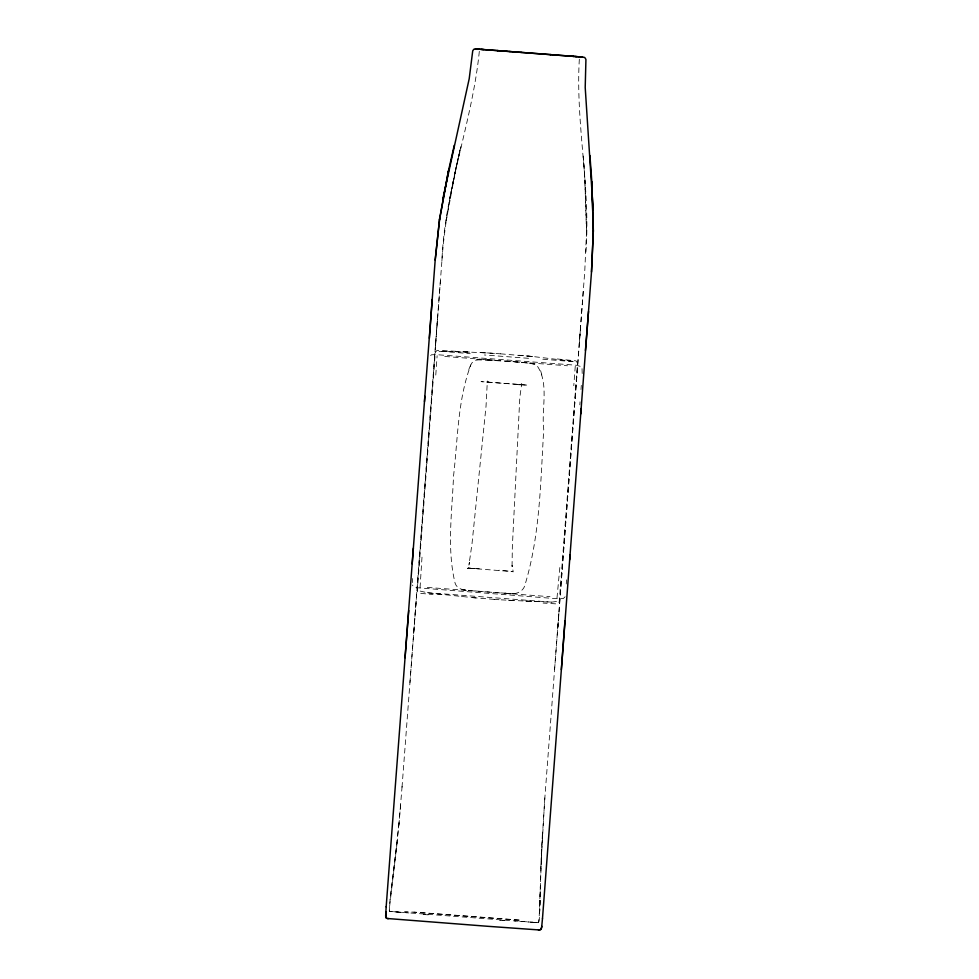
<?xml version="1.0" encoding="UTF-8"?>
<svg xmlns="http://www.w3.org/2000/svg" width="979" height="979" viewBox="0 0 979 979"><rect width="100%" height="100%" fill="white"/><g stroke="black" fill="none" stroke-linecap="round" stroke-linejoin="round"><path stroke-width="0.73" stroke-dasharray="4.89 3.67" d="M479.318 51.336C472.355 122.02 444.723 189.424 441.921 260.842L401.794 790.212M400.619 804.958L397.107 843.078L389.275 906.664L389.654 911.425L538.34 922.695L539.441 917.923L540.322 886.068M540.004 900.264L539.723 911.376L541.338 853.027L544.899 797.126M586.568 230.665L586.519 231.582L584.855 180.699L586.568 230.665L584.744 271.66L544.605 801.042L540.653 871.09L540.702 870.392M585.919 252.08C590.778 187.54 575.432 123.342 579.348 58.911M542.378 834.035L539.001 921.435L538.34 922.695L514.318 920.921M440.415 280.496L435.471 346.236M435.777 375.067L437.123 355.732M554.603 669.306L558.96 612.046L557.724 627.796M409.944 682.596L437.564 317.82M583.251 291.363L557.859 627.368M559.829 567.526L556.672 601.436L551.715 602.158L524.193 601.057L539.294 601.657M575.26 366.244L573.78 385.714M566.241 583.973L566.56 579.813M579.825 404.804L580.045 401.855M580.988 389.569L581.306 385.347M412.343 582.578L412.648 578.528M416.099 601.804L413.456 635.775M579.238 344.29L580.449 328.809M582.199 373.537L581.979 366.892L576.594 365.265L435.851 354.618L431.445 354.79L429.646 356.589M402.1 786.308L398.82 825.921M421.998 557.173L419.844 590.998L428.386 592.98L475.904 597.949M397.193 842.099L389.189 910.042L389.654 911.425L408.879 912.917M441.908 260.818C444.613 222.294 451.845 184.285 460.864 146.789L454.782 173.638L460.35 148.27M446.289 220.042L446.191 220.948L455.516 170.909L449.753 198.823L455.039 172.512M399.028 823.168L389.997 899.872M488.9 359.942C482.831 359.709 473.934 357.604 470.838 364.824C457.597 400.203 457.854 439.081 453.51 476.21C452.188 511.625 446.657 548.252 455.088 583.141C457.266 590.153 465.637 590.264 471.584 590.655L467.375 590.202L472.135 590.692M467.901 568.236L470.422 568.236L467.142 568.212L474.913 568.456L467.864 568.309L468.549 568.212C466.616 569.399 468.953 567.086 469.467 562.252L469.063 564.234L472 543.834L486.025 406.273L487.346 380.966L488.276 382.226M468.794 369.426L470.838 364.824M565.103 596.774L563.304 598.597L555.742 598.634L418.18 587.828L413.848 586.996L412.33 585.026M520.608 384.674L521.721 383.56L519.812 397.584L512.347 546.894L512.066 565.348L513.216 571.858L512.078 571.516L512.727 571.626C514.489 572.042 502.998 570.206 498.984 570.231M467.375 568.383L469.014 568.126M505.702 593.237C513.645 595.134 523.569 593.176 525.331 583.704C540.237 533.836 540.567 480.922 543.749 429.353C541.142 409.026 549.782 382.128 536.296 364.69C520.632 360.859 503.965 361.802 487.958 359.868M439.081 351.473L470.544 352.122L455.419 351.583M476.675 359.819L498.348 360.615M446.828 351.326L440.734 351.277M444.784 351.326L442.973 351.326L470.189 353.713M514.709 593.543L505.14 593.188M480.004 591.353L471.107 590.618M463.104 351.816L487.726 352.954M531.634 601.387L500.318 599.797M468.329 568.126L512.727 571.626L512.078 571.516M481.301 352.624L494.444 353.395M513.461 600.568L507.036 600.225L514.795 600.665M542.807 359.207L573.914 361.704M551.715 602.158L424.592 592.442M487.432 352.929L500.612 353.835M474.374 568.444L481.68 568.921M506.18 593.274L497.259 592.65M519.115 920.015L413.872 912.073M519.078 920.187L404.596 911.473M536.92 922.61L527.522 921.924M479.955 352.513L480.591 352.562M494.162 599.356L500.55 599.809M557.271 358.963L576.007 360.884L577.414 362.903L577.39 365.461L559.229 601.779L558.617 603.088L555.815 603.847L543.076 603.064M528.55 358.314L484.397 354.973M498.14 592.736L479.123 591.292M455.884 351.302L437.123 350.323L435.471 352.061L435.129 354.557L417.311 590.888L417.69 592.234L420.321 593.347L433.061 594.51M500.55 353.835L533.31 356.576L570.035 360.957M444.747 356.466L567.526 365.779M427.272 587.412L549.99 596.713M494.211 599.356L468.892 597.349M400.46 912.293L391.062 911.547M506.131 361.141L528.305 363.062M461.427 596.652L462.064 596.7M423.332 914.472L428.667 914.888L423.442 914.459M518.858 355.242L525.246 355.805M532.674 356.527L525.564 355.83L531.964 356.466M436.94 593.996L444.601 594.877M463.275 589.701L465.478 590.007L462.626 589.603M572.287 361.263L566.229 360.382M529.504 363.148L535.464 364.274M540.665 370.833L541.803 374.957M583.19 156.053L585.161 183.514L583.484 157.595M519.665 384.686L518.686 384.723L521.685 384.661L481.068 381.626L527.828 385.175L519.665 384.686M504.491 920.603L499.351 920.272L504.491 920.603M489.206 382.385L487.212 382.043L490.173 382.556L489.206 382.385M487.591 382.813L487.591 382.813M512.127 566.486L512.066 565.483L512.115 566.449"/><path stroke-width="1.47" d="M591.5 271.991L593.298 231.925L591.842 181.91L593.347 230.469L591.512 271.77L542.476 918.694M593.311 231.546L593.347 230.469M386.167 906.787L385.653 915.977L385.934 917.69L387.133 918.486L487.713 926.293L540.188 930.026L541.607 927.798L542.476 918.632M385.824 911.633L385.934 917.69M424.494 401.623L424.862 396.275M429.377 338.281L432.204 299.439M564.932 621.029L561.346 669.685M569.68 559.841L570.047 554.628M412.183 563.965L413.358 548.13M386.167 906.835L435.202 259.9L439.608 218.819L448.419 171.044L439.449 220.263L435.19 260.133M405.049 657.729L408.732 610.541M588.514 311.42L585.43 350.482M580.706 414.019L581.147 408.476M439.498 219.896L439.608 218.819M541.828 926.256L541.069 929.438M442.973 198.211L469.21 78.712L472.735 50.81L473.824 49.256L475.929 48.987M448.125 172.341L454.293 145.235M580.437 57.333L582.297 57.051L521.073 52.376M475.292 48.962L478.425 49.17M581.673 57.027L579.323 56.806M538.45 929.977L539.6 930.038M476.932 49.06L478.082 49.366M489.096 49.966L497.968 50.627M500.232 50.798L503.757 51.067M506.363 51.263L510.059 51.544M513.216 51.777L517.267 52.083M550.088 54.604L554.652 54.946M573.07 56.341L576.35 56.598M478.682 49.195L485.914 49.745M481.448 49.403L483.553 49.562M486.587 49.77L489.928 50.027M497.308 50.578L500.832 50.847M503.23 51.018L506.816 51.3M509.68 51.508L513.522 51.801M517.034 52.071L521.22 52.389M476.308 49.011L488.435 49.929M487.579 49.868L550.565 54.64M554.09 54.91L573.963 56.415M575.419 56.525L578.491 56.758M580.718 56.929L582.664 57.076M593.127 209.592L585.209 87.498L585.931 59.389L584.696 57.443L580.559 56.904M387.305 918.498L388.455 918.608M589.933 155.514L591.94 183.244"/></g></svg>
